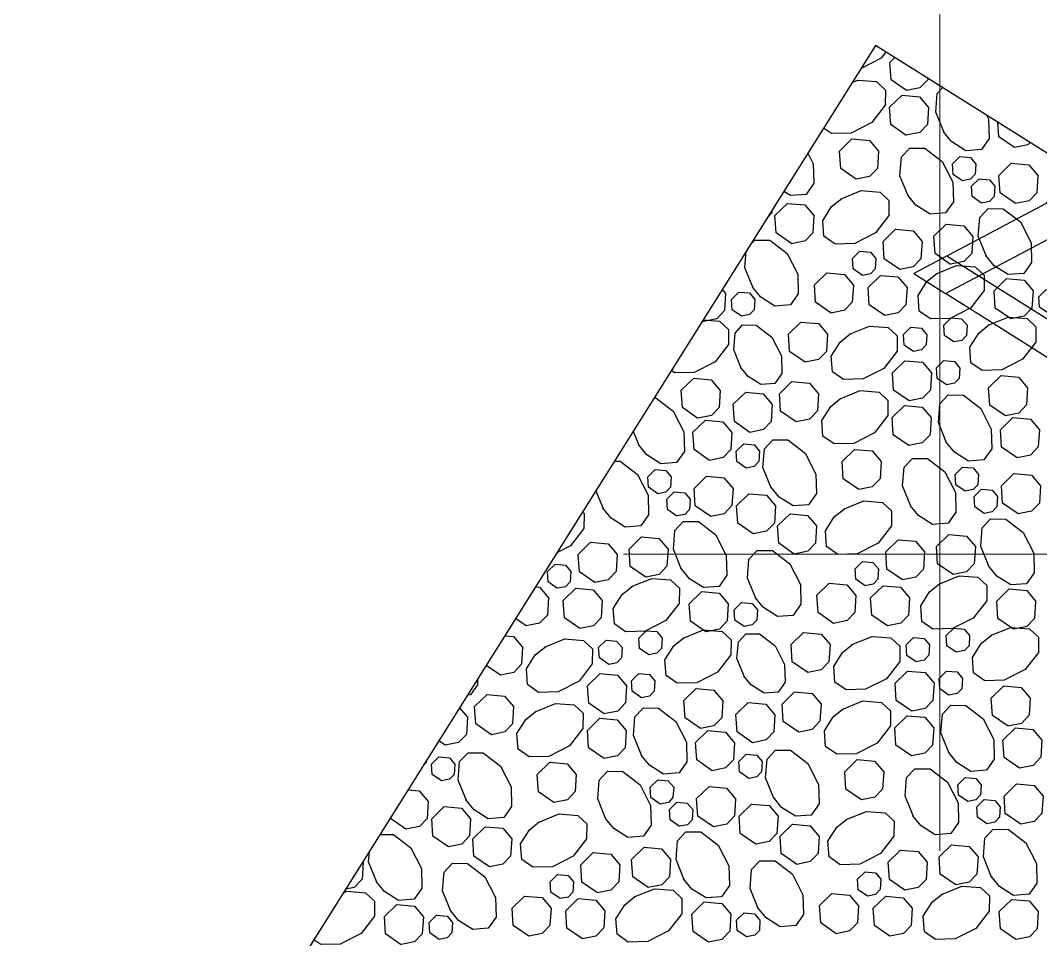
# Model space of a CAD drawing. Header units: inches. Extents: x 3312 to 5850, y 7905 to 11961.
# Drawn here: x 5199 to 5215.56, y 10052.93 to 10067.86 of the extents above; entities that cross this region are included whole.
import ezdxf

# ---------------------------------------------------------------- set-up
doc = ezdxf.new("R2010")
doc.units = ezdxf.units.IN
doc.header["$LTSCALE"] = 80
doc.header["$MEASUREMENT"] = 0
doc.linetypes.add('HIDDEN', pattern=[0.375, 0.25, -0.125])
for name, color, linetype in [('grid', 254, 'HIDDEN'), ('STORM', 250, 'Continuous'), ('STORM INLET', 250, 'Continuous')]:
    doc.layers.add(name, color=color, linetype=linetype)

msp = doc.modelspace()

# ---------------------------------------------------------------- linework, layer by layer
at = {"layer": 'grid', "color": 252, "linetype": 'HIDDEN', "lineweight": 0}
for p, q in [((5214.039, 8224.369), (5213.807, 11894.203)), ((3378.789, 10059.185), (5783.295, 10059.185))]:
    msp.add_line(p, q, dxfattribs=at)
at = {"layer": 'STORM', "color": 1, "flags": 128}
msp.add_lwpolyline([(5201.713, 10049.664), (5210.606, 10044.081), (5221.771, 10061.867), (5212.878, 10067.45)], close=True, dxfattribs=at)
for points in [[(5213.048, 10067.343), (5212.973, 10067.245), (5212.645, 10067.077)], [(5213.384, 10066.716), (5213.132, 10066.89), (5213.113, 10067.172), (5213.195, 10067.251)], [(5212.5, 10066.847), (5212.592, 10066.884), (5212.895, 10066.861), (5213.04, 10066.725), (5213.038, 10066.479), (5212.821, 10066.197), (5212.484, 10066.025), (5212.166, 10066.017), (5212.036, 10066.108)], [(5213.729, 10066.915), (5213.728, 10066.892), (5213.602, 10066.76), (5213.384, 10066.716)], [(5213.379, 10065.989), (5213.127, 10066.164), (5213.109, 10066.445), (5213.31, 10066.643), (5213.595, 10066.617), (5213.741, 10066.444), (5213.723, 10066.166), (5213.597, 10066.034), (5213.38, 10065.99)], [(5213.992, 10066.035), (5213.858, 10066.363), (5213.882, 10066.667), (5213.972, 10066.764)], [(5214.688, 10066.313), (5214.717, 10066.257), (5214.725, 10065.938), (5214.599, 10065.758), (5214.346, 10065.739), (5214.118, 10065.882), (5213.983, 10066.048)], [(5215.136, 10065.792), (5214.884, 10065.966), (5214.868, 10066.2)], [(5212.567, 10065.276), (5212.315, 10065.451), (5212.296, 10065.732), (5212.498, 10065.93), (5212.782, 10065.904), (5212.929, 10065.731), (5212.911, 10065.453), (5212.785, 10065.321), (5212.567, 10065.277)], [(5215.389, 10065.873), (5215.354, 10065.836), (5215.136, 10065.792)], [(5211.781, 10065.702), (5211.87, 10065.529), (5211.878, 10065.21), (5211.752, 10065.03), (5211.499, 10065.011), (5211.39, 10065.079)], [(5213.411, 10065.006), (5213.277, 10065.334), (5213.301, 10065.638), (5213.437, 10065.783), (5213.683, 10065.781), (5213.964, 10065.564), (5214.136, 10065.228), (5214.145, 10064.909), (5214.018, 10064.729), (5213.765, 10064.71), (5213.537, 10064.853), (5213.402, 10065.019)], [(5214.293, 10065.25), (5214.142, 10065.355), (5214.131, 10065.524), (5214.251, 10065.643), (5214.422, 10065.627), (5214.51, 10065.523), (5214.5, 10065.356), (5214.424, 10065.277), (5214.293, 10065.25)], [(5215.154, 10064.881), (5214.902, 10065.056), (5214.883, 10065.338), (5215.085, 10065.535), (5215.37, 10065.509), (5215.516, 10065.337), (5215.498, 10065.058), (5215.372, 10064.926), (5215.154, 10064.882)], [(5214.603, 10064.889), (5214.451, 10064.994), (5214.44, 10065.162), (5214.561, 10065.281), (5214.731, 10065.265), (5214.819, 10065.162), (5214.809, 10064.995), (5214.733, 10064.916), (5214.602, 10064.889)], [(5212.32, 10064.957), (5212.649, 10065.091), (5212.953, 10065.067), (5213.098, 10064.931), (5213.095, 10064.686), (5212.879, 10064.404), (5212.542, 10064.232), (5212.224, 10064.224), (5212.043, 10064.35), (5212.024, 10064.603), (5212.168, 10064.832), (5212.333, 10064.966)], [(5211.519, 10064.23), (5211.267, 10064.404), (5211.248, 10064.686), (5211.45, 10064.884), (5211.734, 10064.858), (5211.88, 10064.685), (5211.863, 10064.406), (5211.737, 10064.274), (5211.519, 10064.23)], [(5211.198, 10064.773), (5211.196, 10064.733), (5211.129, 10064.662)], [(5214.681, 10064.023), (5214.548, 10064.352), (5214.571, 10064.655), (5214.707, 10064.8), (5214.953, 10064.798), (5215.235, 10064.582), (5215.407, 10064.245), (5215.415, 10063.926), (5215.289, 10063.746), (5215.035, 10063.727), (5214.807, 10063.87), (5214.673, 10064.036)], [(5214.099, 10063.894), (5213.846, 10064.069), (5213.828, 10064.351), (5214.029, 10064.548), (5214.314, 10064.522), (5214.46, 10064.349), (5214.442, 10064.071), (5214.316, 10063.939), (5214.099, 10063.895)], [(5213.273, 10063.809), (5213.021, 10063.983), (5213.002, 10064.265), (5213.204, 10064.463), (5213.489, 10064.437), (5213.635, 10064.264), (5213.617, 10063.986), (5213.491, 10063.854), (5213.273, 10063.809)], [(5210.844, 10064.209), (5210.919, 10064.289), (5211.165, 10064.286), (5211.447, 10064.07), (5211.618, 10063.734), (5211.626, 10063.415), (5211.5, 10063.234), (5211.247, 10063.215), (5211.019, 10063.359), (5210.885, 10063.524)], [(5210.893, 10063.511), (5210.759, 10063.84), (5210.78, 10064.107)], [(5212.667, 10063.714), (5212.516, 10063.819), (5212.505, 10063.988), (5212.626, 10064.106), (5212.797, 10064.091), (5212.885, 10063.987), (5212.874, 10063.82), (5212.798, 10063.741), (5212.667, 10063.714)], [(5213.867, 10063.742), (5214.196, 10063.876), (5214.5, 10063.852), (5214.645, 10063.717), (5214.643, 10063.471), (5214.426, 10063.189), (5214.09, 10063.017), (5213.771, 10063.009), (5213.591, 10063.135), (5213.572, 10063.389), (5213.715, 10063.617), (5213.881, 10063.751)], [(5212.158, 10063.104), (5211.906, 10063.278), (5211.887, 10063.56), (5212.089, 10063.757), (5212.374, 10063.731), (5212.52, 10063.558), (5212.502, 10063.28), (5212.376, 10063.148), (5212.159, 10063.104)], [(5213.03, 10063.062), (5212.778, 10063.236), (5212.759, 10063.517), (5212.961, 10063.715), (5213.245, 10063.689), (5213.392, 10063.516), (5213.374, 10063.238), (5213.248, 10063.106), (5213.03, 10063.062)], [(5215.077, 10063.008), (5214.824, 10063.183), (5214.806, 10063.464), (5215.007, 10063.662), (5215.292, 10063.636), (5215.438, 10063.463), (5215.42, 10063.185), (5215.295, 10063.053), (5215.076, 10063.009)], [(5210.391, 10063.488), (5210.447, 10063.421), (5210.429, 10063.143), (5210.303, 10063.011), (5210.086, 10062.967)], [(5210.704, 10063.052), (5210.552, 10063.157), (5210.541, 10063.326), (5210.662, 10063.444), (5210.833, 10063.429), (5210.92, 10063.325), (5210.91, 10063.158), (5210.834, 10063.079), (5210.704, 10063.052)], [(5215.695, 10063.094), (5215.543, 10063.199), (5215.532, 10063.368), (5215.653, 10063.486), (5215.824, 10063.471), (5215.912, 10063.367), (5215.901, 10063.199), (5215.825, 10063.121), (5215.695, 10063.094)], [(5214.15, 10062.634), (5213.998, 10062.738), (5213.987, 10062.907), (5214.108, 10063.026), (5214.278, 10063.01), (5214.366, 10062.907), (5214.356, 10062.74), (5214.28, 10062.66), (5214.149, 10062.634)], [(5214.707, 10062.905), (5215.036, 10063.039), (5215.34, 10063.015), (5215.485, 10062.879), (5215.483, 10062.633), (5215.266, 10062.352), (5214.93, 10062.18), (5214.611, 10062.172), (5214.43, 10062.297), (5214.411, 10062.551), (5214.555, 10062.779), (5214.72, 10062.914)], [(5210.081, 10062.994), (5210.349, 10062.973), (5210.494, 10062.838), (5210.491, 10062.592), (5210.275, 10062.31), (5209.938, 10062.138), (5209.62, 10062.13), (5209.563, 10062.169)], [(5210.086, 10062.967), (5210.071, 10062.977)], [(5210.698, 10062.21), (5210.578, 10062.506), (5210.599, 10062.779), (5210.721, 10062.91), (5210.942, 10062.908), (5211.196, 10062.713), (5211.351, 10062.41), (5211.358, 10062.123), (5211.245, 10061.961), (5211.016, 10061.944), (5210.811, 10062.073), (5210.69, 10062.222)], [(5211.738, 10062.303), (5211.486, 10062.478), (5211.467, 10062.76), (5211.668, 10062.957), (5211.953, 10062.931), (5212.1, 10062.758), (5212.082, 10062.48), (5211.956, 10062.348), (5211.738, 10062.304)], [(5212.456, 10062.758), (5212.785, 10062.892), (5213.088, 10062.868), (5213.234, 10062.733), (5213.231, 10062.486), (5213.015, 10062.205), (5212.678, 10062.033), (5212.359, 10062.025), (5212.179, 10062.151), (5212.16, 10062.405), (5212.304, 10062.633), (5212.469, 10062.767)], [(5213.497, 10062.479), (5213.346, 10062.584), (5213.335, 10062.753), (5213.456, 10062.872), (5213.626, 10062.856), (5213.714, 10062.752), (5213.703, 10062.585), (5213.628, 10062.506), (5213.497, 10062.48)], [(5213.426, 10061.676), (5213.174, 10061.85), (5213.155, 10062.132), (5213.357, 10062.329), (5213.642, 10062.303), (5213.788, 10062.13), (5213.77, 10061.852), (5213.644, 10061.72), (5213.426, 10061.676)], [(5214.032, 10061.938), (5213.88, 10062.042), (5213.869, 10062.211), (5213.99, 10062.33), (5214.161, 10062.314), (5214.248, 10062.21), (5214.237, 10062.043), (5214.162, 10061.964), (5214.032, 10061.938)], [(5209.997, 10061.393), (5209.745, 10061.568), (5209.726, 10061.85), (5209.928, 10062.047), (5210.213, 10062.021), (5210.359, 10061.848), (5210.341, 10061.57), (5210.215, 10061.438), (5209.997, 10061.394)], [(5214.988, 10061.435), (5214.736, 10061.609), (5214.717, 10061.891), (5214.919, 10062.089), (5215.204, 10062.063), (5215.35, 10061.89), (5215.332, 10061.611), (5215.206, 10061.479), (5214.989, 10061.435)], [(5211.592, 10061.338), (5211.34, 10061.512), (5211.321, 10061.794), (5211.523, 10061.991), (5211.808, 10061.965), (5211.954, 10061.792), (5211.936, 10061.514), (5211.81, 10061.382), (5211.592, 10061.338)], [(5212.304, 10061.711), (5212.633, 10061.844), (5212.937, 10061.821), (5213.082, 10061.685), (5213.08, 10061.439), (5212.863, 10061.157), (5212.526, 10060.986), (5212.208, 10060.977), (5212.027, 10061.103), (5212.009, 10061.357), (5212.152, 10061.585), (5212.318, 10061.719)], [(5209.287, 10061.729), (5209.315, 10061.728), (5209.596, 10061.512), (5209.768, 10061.175), (5209.777, 10060.857), (5209.65, 10060.676), (5209.397, 10060.657), (5209.168, 10060.801), (5209.034, 10060.966)], [(5210.842, 10061.165), (5210.59, 10061.34), (5210.571, 10061.621), (5210.773, 10061.819), (5211.057, 10061.793), (5211.204, 10061.62), (5211.186, 10061.341), (5211.06, 10061.21), (5210.842, 10061.165)], [(5214.034, 10060.995), (5213.9, 10061.324), (5213.924, 10061.627), (5214.06, 10061.773), (5214.306, 10061.77), (5214.588, 10061.554), (5214.759, 10061.217), (5214.767, 10060.898), (5214.641, 10060.718), (5214.388, 10060.699), (5214.16, 10060.842), (5214.026, 10061.008)], [(5213.421, 10060.95), (5213.169, 10061.124), (5213.151, 10061.406), (5213.352, 10061.603), (5213.637, 10061.577), (5213.783, 10061.405), (5213.765, 10061.126), (5213.639, 10060.994), (5213.422, 10060.95)], [(5210.187, 10060.71), (5209.935, 10060.885), (5209.916, 10061.167), (5210.118, 10061.364), (5210.402, 10061.338), (5210.549, 10061.165), (5210.531, 10060.887), (5210.405, 10060.755), (5210.187, 10060.711)], [(5215.178, 10060.752), (5214.926, 10060.927), (5214.907, 10061.208), (5215.109, 10061.406), (5215.394, 10061.38), (5215.54, 10061.207), (5215.522, 10060.929), (5215.396, 10060.797), (5215.179, 10060.752)], [(5209.043, 10060.953), (5208.947, 10061.188)], [(5211.187, 10060.267), (5211.053, 10060.596), (5211.077, 10060.9), (5211.213, 10061.045), (5211.459, 10061.042), (5211.74, 10060.826), (5211.912, 10060.489), (5211.921, 10060.171), (5211.794, 10059.99), (5211.541, 10059.971), (5211.313, 10060.115), (5211.178, 10060.28)], [(5210.782, 10060.586), (5210.63, 10060.691), (5210.62, 10060.86), (5210.74, 10060.978), (5210.911, 10060.963), (5210.999, 10060.859), (5210.988, 10060.692), (5210.912, 10060.613), (5210.782, 10060.586)], [(5212.609, 10060.237), (5212.357, 10060.411), (5212.338, 10060.693), (5212.539, 10060.89), (5212.824, 10060.864), (5212.971, 10060.691), (5212.953, 10060.413), (5212.827, 10060.281), (5212.609, 10060.237)], [(5208.641, 10060.7), (5208.734, 10060.699), (5209.015, 10060.483), (5209.187, 10060.146), (5209.195, 10059.828), (5209.069, 10059.647), (5208.816, 10059.628), (5208.587, 10059.772), (5208.453, 10059.937)], [(5213.453, 10059.966), (5213.319, 10060.295), (5213.343, 10060.598), (5213.479, 10060.743), (5213.725, 10060.741), (5214.006, 10060.524), (5214.178, 10060.188), (5214.186, 10059.869), (5214.06, 10059.689), (5213.807, 10059.67), (5213.579, 10059.813), (5213.444, 10059.979)], [(5209.344, 10060.169), (5209.193, 10060.274), (5209.182, 10060.442), (5209.302, 10060.561), (5209.473, 10060.546), (5209.561, 10060.442), (5209.55, 10060.275), (5209.475, 10060.196), (5209.344, 10060.169)], [(5214.335, 10060.211), (5214.184, 10060.315), (5214.173, 10060.484), (5214.293, 10060.603), (5214.464, 10060.587), (5214.552, 10060.483), (5214.542, 10060.316), (5214.466, 10060.237), (5214.335, 10060.211)], [(5210.205, 10059.8), (5209.952, 10059.975), (5209.934, 10060.256), (5210.135, 10060.454), (5210.42, 10060.428), (5210.567, 10060.255), (5210.549, 10059.977), (5210.423, 10059.845), (5210.205, 10059.801)], [(5215.196, 10059.842), (5214.944, 10060.016), (5214.925, 10060.298), (5215.127, 10060.495), (5215.412, 10060.469), (5215.558, 10060.297), (5215.54, 10060.018), (5215.414, 10059.886), (5215.196, 10059.842)], [(5208.461, 10059.924), (5208.341, 10060.221)], [(5209.653, 10059.807), (5209.502, 10059.912), (5209.491, 10060.081), (5209.611, 10060.2), (5209.782, 10060.184), (5209.87, 10060.08), (5209.859, 10059.913), (5209.784, 10059.834), (5209.653, 10059.808)], [(5214.644, 10059.849), (5214.493, 10059.954), (5214.482, 10060.123), (5214.603, 10060.241), (5214.774, 10060.226), (5214.861, 10060.122), (5214.851, 10059.955), (5214.775, 10059.876), (5214.645, 10059.849)], [(5210.894, 10059.517), (5210.642, 10059.691), (5210.623, 10059.973), (5210.825, 10060.17), (5211.109, 10060.144), (5211.256, 10059.971), (5211.238, 10059.693), (5211.112, 10059.561), (5210.894, 10059.517)], [(5212.362, 10059.918), (5212.691, 10060.051), (5212.995, 10060.027), (5213.14, 10059.892), (5213.137, 10059.646), (5212.921, 10059.364), (5212.584, 10059.192), (5212.266, 10059.184), (5212.085, 10059.31), (5212.066, 10059.564), (5212.21, 10059.792), (5212.376, 10059.926)], [(5208.123, 10059.875), (5208.149, 10059.85), (5208.146, 10059.604), (5207.93, 10059.323), (5207.704, 10059.208)], [(5209.732, 10058.941), (5209.599, 10059.27), (5209.622, 10059.574), (5209.758, 10059.719), (5210.004, 10059.716), (5210.285, 10059.5), (5210.457, 10059.163), (5210.466, 10058.845), (5210.34, 10058.665), (5210.086, 10058.645), (5209.858, 10058.789), (5209.723, 10058.955)], [(5211.561, 10059.19), (5211.308, 10059.364), (5211.29, 10059.646), (5211.492, 10059.844), (5211.776, 10059.818), (5211.923, 10059.645), (5211.905, 10059.367), (5211.779, 10059.235), (5211.561, 10059.19)], [(5214.723, 10058.983), (5214.589, 10059.312), (5214.613, 10059.615), (5214.749, 10059.76), (5214.995, 10059.758), (5215.277, 10059.542), (5215.449, 10059.205), (5215.457, 10058.886), (5215.331, 10058.706), (5215.077, 10058.687), (5214.849, 10058.831), (5214.715, 10058.996)], [(5208.324, 10058.728), (5208.072, 10058.902), (5208.053, 10059.183), (5208.255, 10059.381), (5208.539, 10059.355), (5208.686, 10059.183), (5208.668, 10058.904), (5208.542, 10058.772), (5208.324, 10058.728)], [(5209.149, 10058.813), (5208.897, 10058.987), (5208.879, 10059.269), (5209.08, 10059.467), (5209.364, 10059.441), (5209.511, 10059.268), (5209.493, 10058.99), (5209.367, 10058.857), (5209.149, 10058.813)], [(5213.316, 10058.769), (5213.063, 10058.944), (5213.045, 10059.225), (5213.246, 10059.423), (5213.531, 10059.397), (5213.677, 10059.224), (5213.659, 10058.946), (5213.533, 10058.814), (5213.316, 10058.769)], [(5214.141, 10058.855), (5213.888, 10059.029), (5213.87, 10059.311), (5214.071, 10059.508), (5214.356, 10059.482), (5214.502, 10059.31), (5214.484, 10059.031), (5214.359, 10058.899), (5214.141, 10058.855)], [(5210.935, 10058.471), (5210.801, 10058.8), (5210.825, 10059.104), (5210.961, 10059.249), (5211.207, 10059.247), (5211.489, 10059.03), (5211.66, 10058.694), (5211.668, 10058.375), (5211.542, 10058.194), (5211.289, 10058.175), (5211.061, 10058.319), (5210.926, 10058.485)], [(5207.718, 10058.632), (5207.567, 10058.737), (5207.556, 10058.906), (5207.677, 10059.025), (5207.848, 10059.009), (5207.935, 10058.906), (5207.925, 10058.738), (5207.849, 10058.659), (5207.718, 10058.633)], [(5212.71, 10058.674), (5212.558, 10058.779), (5212.547, 10058.948), (5212.668, 10059.066), (5212.839, 10059.051), (5212.927, 10058.947), (5212.916, 10058.78), (5212.84, 10058.701), (5212.709, 10058.674)], [(5208.919, 10058.661), (5209.247, 10058.795), (5209.551, 10058.771), (5209.696, 10058.635), (5209.694, 10058.389), (5209.477, 10058.108), (5209.14, 10057.936), (5208.822, 10057.928), (5208.642, 10058.054), (5208.623, 10058.307), (5208.766, 10058.535), (5208.932, 10058.67)], [(5212.2, 10058.064), (5211.948, 10058.238), (5211.929, 10058.52), (5212.13, 10058.717), (5212.416, 10058.691), (5212.562, 10058.518), (5212.544, 10058.24), (5212.418, 10058.108), (5212.2, 10058.064)], [(5213.909, 10058.703), (5214.239, 10058.836), (5214.542, 10058.813), (5214.688, 10058.677), (5214.685, 10058.431), (5214.468, 10058.149), (5214.132, 10057.978), (5213.813, 10057.969), (5213.633, 10058.095), (5213.614, 10058.349), (5213.757, 10058.577), (5213.923, 10058.712)], [(5207.358, 10058.656), (5207.425, 10058.65), (5207.571, 10058.477), (5207.552, 10058.199), (5207.427, 10058.067), (5207.209, 10058.022)], [(5208.081, 10057.98), (5207.829, 10058.154), (5207.81, 10058.436), (5208.012, 10058.633), (5208.297, 10058.607), (5208.443, 10058.435), (5208.425, 10058.156), (5208.299, 10058.024), (5208.081, 10057.98)], [(5210.127, 10057.927), (5209.875, 10058.101), (5209.857, 10058.383), (5210.058, 10058.58), (5210.343, 10058.554), (5210.489, 10058.382), (5210.471, 10058.103), (5210.346, 10057.971), (5210.128, 10057.927)], [(5213.072, 10058.022), (5212.82, 10058.196), (5212.801, 10058.478), (5213.003, 10058.675), (5213.288, 10058.649), (5213.434, 10058.476), (5213.416, 10058.198), (5213.29, 10058.066), (5213.072, 10058.022)], [(5215.119, 10057.968), (5214.866, 10058.143), (5214.848, 10058.425), (5215.049, 10058.622), (5215.334, 10058.596), (5215.48, 10058.423), (5215.462, 10058.145), (5215.337, 10058.013), (5215.119, 10057.969)], [(5210.746, 10058.012), (5210.594, 10058.117), (5210.583, 10058.286), (5210.704, 10058.404), (5210.875, 10058.389), (5210.962, 10058.285), (5210.952, 10058.118), (5210.876, 10058.039), (5210.746, 10058.012)], [(5207.209, 10058.022), (5207.035, 10058.142)], [(5206.86, 10057.863), (5207.004, 10057.85), (5207.151, 10057.677), (5207.132, 10057.399), (5207.007, 10057.267), (5206.789, 10057.222)], [(5209.2, 10057.552), (5209.049, 10057.657), (5209.038, 10057.826), (5209.159, 10057.944), (5209.33, 10057.929), (5209.418, 10057.825), (5209.407, 10057.658), (5209.331, 10057.579), (5209.2, 10057.552)], [(5209.758, 10057.824), (5210.087, 10057.957), (5210.391, 10057.933), (5210.536, 10057.798), (5210.533, 10057.552), (5210.317, 10057.27), (5209.98, 10057.098), (5209.662, 10057.09), (5209.481, 10057.216), (5209.462, 10057.47), (5209.606, 10057.698), (5209.771, 10057.832)], [(5210.752, 10057.195), (5210.631, 10057.491), (5210.653, 10057.764), (5210.775, 10057.895), (5210.996, 10057.893), (5211.25, 10057.698), (5211.404, 10057.395), (5211.412, 10057.108), (5211.298, 10056.946), (5211.07, 10056.928), (5210.865, 10057.058), (5210.744, 10057.207)], [(5211.78, 10057.264), (5211.527, 10057.438), (5211.509, 10057.72), (5211.711, 10057.917), (5211.995, 10057.891), (5212.142, 10057.719), (5212.124, 10057.44), (5211.998, 10057.308), (5211.78, 10057.264)], [(5214.191, 10057.594), (5214.04, 10057.699), (5214.029, 10057.867), (5214.15, 10057.986), (5214.321, 10057.97), (5214.408, 10057.867), (5214.398, 10057.7), (5214.322, 10057.621), (5214.192, 10057.594)], [(5214.749, 10057.865), (5215.078, 10057.999), (5215.382, 10057.975), (5215.527, 10057.839), (5215.525, 10057.593), (5215.308, 10057.312), (5214.971, 10057.14), (5214.653, 10057.132), (5214.473, 10057.258), (5214.454, 10057.511), (5214.597, 10057.739), (5214.763, 10057.874)], [(5207.507, 10057.677), (5207.836, 10057.81), (5208.139, 10057.787), (5208.284, 10057.651), (5208.282, 10057.405), (5208.066, 10057.123), (5207.729, 10056.952), (5207.411, 10056.943), (5207.23, 10057.069), (5207.211, 10057.323), (5207.354, 10057.551), (5207.52, 10057.685)], [(5208.548, 10057.398), (5208.397, 10057.503), (5208.385, 10057.671), (5208.506, 10057.79), (5208.677, 10057.774), (5208.765, 10057.671), (5208.754, 10057.504), (5208.679, 10057.425), (5208.548, 10057.398)], [(5212.498, 10057.718), (5212.827, 10057.852), (5213.13, 10057.828), (5213.276, 10057.693), (5213.273, 10057.447), (5213.057, 10057.165), (5212.72, 10056.993), (5212.401, 10056.985), (5212.221, 10057.111), (5212.202, 10057.365), (5212.346, 10057.593), (5212.511, 10057.727)], [(5213.539, 10057.439), (5213.388, 10057.544), (5213.377, 10057.713), (5213.497, 10057.832), (5213.668, 10057.816), (5213.756, 10057.713), (5213.745, 10057.545), (5213.67, 10057.466), (5213.539, 10057.44)], [(5206.789, 10057.222), (5206.558, 10057.382)], [(5208.477, 10056.594), (5208.225, 10056.769), (5208.206, 10057.05), (5208.408, 10057.248), (5208.692, 10057.222), (5208.839, 10057.049), (5208.821, 10056.771), (5208.695, 10056.639), (5208.477, 10056.594)], [(5209.082, 10056.856), (5208.931, 10056.961), (5208.919, 10057.13), (5209.04, 10057.248), (5209.211, 10057.233), (5209.299, 10057.129), (5209.288, 10056.962), (5209.213, 10056.883), (5209.082, 10056.856)], [(5213.469, 10056.636), (5213.216, 10056.81), (5213.197, 10057.092), (5213.399, 10057.289), (5213.684, 10057.264), (5213.83, 10057.091), (5213.812, 10056.812), (5213.686, 10056.68), (5213.468, 10056.636)], [(5214.073, 10056.898), (5213.922, 10057.002), (5213.911, 10057.171), (5214.032, 10057.29), (5214.203, 10057.274), (5214.29, 10057.171), (5214.28, 10057.003), (5214.204, 10056.924), (5214.073, 10056.898)], [(5206.418, 10057.159), (5206.42, 10057.066), (5206.307, 10056.904), (5206.256, 10056.9)], [(5215.031, 10056.395), (5214.778, 10056.57), (5214.759, 10056.851), (5214.961, 10057.049), (5215.246, 10057.023), (5215.392, 10056.85), (5215.374, 10056.572), (5215.248, 10056.44), (5215.03, 10056.395)], [(5206.643, 10056.256), (5206.391, 10056.43), (5206.372, 10056.712), (5206.574, 10056.909), (5206.858, 10056.884), (5207.005, 10056.711), (5206.987, 10056.433), (5206.861, 10056.301), (5206.643, 10056.256)], [(5210.039, 10056.354), (5209.787, 10056.528), (5209.768, 10056.81), (5209.97, 10057.007), (5210.254, 10056.981), (5210.401, 10056.808), (5210.383, 10056.53), (5210.257, 10056.398), (5210.039, 10056.354)], [(5211.634, 10056.298), (5211.382, 10056.472), (5211.363, 10056.754), (5211.565, 10056.951), (5211.85, 10056.925), (5211.996, 10056.752), (5211.978, 10056.474), (5211.852, 10056.342), (5211.634, 10056.298)], [(5207.356, 10056.629), (5207.684, 10056.763), (5207.988, 10056.739), (5208.133, 10056.603), (5208.13, 10056.357), (5207.914, 10056.076), (5207.577, 10055.904), (5207.259, 10055.896), (5207.079, 10056.022), (5207.059, 10056.275), (5207.203, 10056.503), (5207.368, 10056.638)], [(5210.884, 10056.125), (5210.632, 10056.3), (5210.613, 10056.582), (5210.815, 10056.779), (5211.1, 10056.753), (5211.246, 10056.58), (5211.228, 10056.302), (5211.102, 10056.17), (5210.884, 10056.126)], [(5212.347, 10056.671), (5212.675, 10056.805), (5212.979, 10056.781), (5213.124, 10056.645), (5213.122, 10056.399), (5212.905, 10056.118), (5212.568, 10055.946), (5212.25, 10055.937), (5212.069, 10056.063), (5212.051, 10056.317), (5212.194, 10056.545), (5212.36, 10056.679)], [(5214.076, 10055.955), (5213.942, 10056.284), (5213.966, 10056.587), (5214.102, 10056.733), (5214.348, 10056.73), (5214.629, 10056.514), (5214.801, 10056.177), (5214.809, 10055.859), (5214.684, 10055.678), (5214.43, 10055.659), (5214.202, 10055.802), (5214.068, 10055.968)], [(5206.125, 10056.692), (5206.254, 10056.539), (5206.237, 10056.26), (5206.111, 10056.128), (5205.893, 10056.084)], [(5209.085, 10055.913), (5208.951, 10056.242), (5208.975, 10056.546), (5209.111, 10056.691), (5209.357, 10056.689), (5209.638, 10056.472), (5209.81, 10056.135), (5209.819, 10055.817), (5209.692, 10055.637), (5209.439, 10055.617), (5209.21, 10055.761), (5209.076, 10055.926)], [(5213.464, 10055.91), (5213.211, 10056.084), (5213.193, 10056.366), (5213.394, 10056.563), (5213.679, 10056.538), (5213.825, 10056.365), (5213.807, 10056.086), (5213.681, 10055.954), (5213.464, 10055.91)], [(5208.472, 10055.868), (5208.22, 10056.043), (5208.202, 10056.324), (5208.403, 10056.522), (5208.688, 10056.496), (5208.834, 10056.323), (5208.816, 10056.045), (5208.69, 10055.913), (5208.472, 10055.869)], [(5210.229, 10055.671), (5209.977, 10055.845), (5209.958, 10056.127), (5210.16, 10056.324), (5210.445, 10056.298), (5210.591, 10056.126), (5210.573, 10055.847), (5210.447, 10055.715), (5210.229, 10055.671)], [(5215.22, 10055.712), (5214.968, 10055.887), (5214.949, 10056.168), (5215.151, 10056.366), (5215.436, 10056.34), (5215.582, 10056.167), (5215.564, 10055.889), (5215.438, 10055.757), (5215.22, 10055.713)], [(5205.893, 10056.084), (5205.789, 10056.156)], [(5205.833, 10055.505), (5205.682, 10055.609), (5205.67, 10055.778), (5205.791, 10055.897), (5205.962, 10055.882), (5206.05, 10055.778), (5206.039, 10055.611), (5205.964, 10055.532), (5205.833, 10055.505)], [(5206.238, 10055.185), (5206.104, 10055.515), (5206.128, 10055.818), (5206.264, 10055.963), (5206.51, 10055.961), (5206.791, 10055.744), (5206.963, 10055.408), (5206.971, 10055.089), (5206.846, 10054.909), (5206.592, 10054.89), (5206.363, 10055.033), (5206.229, 10055.199)], [(5210.824, 10055.547), (5210.672, 10055.651), (5210.661, 10055.82), (5210.782, 10055.939), (5210.953, 10055.923), (5211.041, 10055.82), (5211.03, 10055.652), (5210.955, 10055.573), (5210.824, 10055.546)], [(5211.229, 10055.227), (5211.095, 10055.556), (5211.119, 10055.86), (5211.255, 10056.005), (5211.501, 10056.002), (5211.782, 10055.786), (5211.954, 10055.449), (5211.963, 10055.131), (5211.836, 10054.95), (5211.583, 10054.931), (5211.355, 10055.075), (5211.221, 10055.241)], [(5205.583, 10055.828), (5205.582, 10055.805), (5205.544, 10055.766)], [(5207.66, 10055.155), (5207.407, 10055.33), (5207.389, 10055.611), (5207.591, 10055.809), (5207.875, 10055.783), (5208.021, 10055.61), (5208.004, 10055.332), (5207.878, 10055.2), (5207.66, 10055.156)], [(5212.651, 10055.197), (5212.399, 10055.371), (5212.38, 10055.653), (5212.582, 10055.851), (5212.866, 10055.824), (5213.013, 10055.651), (5212.995, 10055.373), (5212.869, 10055.241), (5212.651, 10055.197)], [(5208.504, 10054.884), (5208.37, 10055.213), (5208.394, 10055.517), (5208.529, 10055.662), (5208.776, 10055.659), (5209.057, 10055.443), (5209.229, 10055.106), (5209.237, 10054.788), (5209.111, 10054.607), (5208.857, 10054.588), (5208.629, 10054.732), (5208.495, 10054.897)], [(5213.495, 10054.926), (5213.361, 10055.255), (5213.385, 10055.558), (5213.521, 10055.703), (5213.767, 10055.701), (5214.048, 10055.485), (5214.22, 10055.148), (5214.228, 10054.83), (5214.102, 10054.649), (5213.849, 10054.63), (5213.621, 10054.774), (5213.486, 10054.939)], [(5214.377, 10055.171), (5214.226, 10055.275), (5214.215, 10055.444), (5214.335, 10055.563), (5214.506, 10055.547), (5214.594, 10055.444), (5214.584, 10055.277), (5214.508, 10055.197), (5214.377, 10055.171)], [(5209.386, 10055.129), (5209.234, 10055.234), (5209.223, 10055.403), (5209.344, 10055.521), (5209.515, 10055.506), (5209.603, 10055.402), (5209.592, 10055.235), (5209.517, 10055.156), (5209.386, 10055.129)], [(5210.247, 10054.76), (5209.995, 10054.935), (5209.976, 10055.217), (5210.178, 10055.414), (5210.463, 10055.388), (5210.609, 10055.215), (5210.591, 10054.937), (5210.465, 10054.805), (5210.247, 10054.761)], [(5215.238, 10054.802), (5214.986, 10054.977), (5214.967, 10055.258), (5215.169, 10055.456), (5215.454, 10055.429), (5215.6, 10055.257), (5215.582, 10054.978), (5215.456, 10054.846), (5215.238, 10054.802)], [(5205.291, 10055.363), (5205.471, 10055.346), (5205.617, 10055.173), (5205.6, 10054.895), (5205.474, 10054.763), (5205.256, 10054.719)], [(5205.945, 10054.435), (5205.692, 10054.609), (5205.674, 10054.891), (5205.876, 10055.089), (5206.16, 10055.063), (5206.307, 10054.89), (5206.289, 10054.612), (5206.163, 10054.479), (5205.945, 10054.435)], [(5209.695, 10054.767), (5209.544, 10054.872), (5209.533, 10055.041), (5209.654, 10055.16), (5209.824, 10055.144), (5209.912, 10055.041), (5209.901, 10054.873), (5209.826, 10054.794), (5209.695, 10054.768)], [(5210.936, 10054.477), (5210.684, 10054.651), (5210.665, 10054.933), (5210.866, 10055.13), (5211.151, 10055.105), (5211.298, 10054.932), (5211.28, 10054.653), (5211.154, 10054.521), (5210.936, 10054.477)], [(5214.687, 10054.809), (5214.535, 10054.914), (5214.524, 10055.083), (5214.645, 10055.201), (5214.816, 10055.186), (5214.903, 10055.082), (5214.893, 10054.915), (5214.817, 10054.836), (5214.686, 10054.809)], [(5205.256, 10054.719), (5205.003, 10054.893), (5205.002, 10054.904)], [(5207.413, 10054.836), (5207.742, 10054.97), (5208.045, 10054.946), (5208.191, 10054.81), (5208.188, 10054.564), (5207.972, 10054.283), (5207.635, 10054.111), (5207.316, 10054.103), (5207.136, 10054.228), (5207.117, 10054.482), (5207.261, 10054.71), (5207.426, 10054.845)], [(5212.404, 10054.878), (5212.733, 10055.011), (5213.037, 10054.988), (5213.182, 10054.852), (5213.179, 10054.606), (5212.963, 10054.324), (5212.626, 10054.152), (5212.308, 10054.144), (5212.127, 10054.27), (5212.108, 10054.524), (5212.252, 10054.752), (5212.417, 10054.886)], [(5206.612, 10054.108), (5206.359, 10054.283), (5206.341, 10054.565), (5206.542, 10054.762), (5206.827, 10054.736), (5206.974, 10054.563), (5206.955, 10054.285), (5206.83, 10054.153), (5206.612, 10054.108)], [(5211.603, 10054.15), (5211.35, 10054.325), (5211.332, 10054.606), (5211.534, 10054.804), (5211.818, 10054.778), (5211.964, 10054.605), (5211.947, 10054.327), (5211.821, 10054.195), (5211.603, 10054.15)], [(5214.765, 10053.943), (5214.632, 10054.272), (5214.655, 10054.576), (5214.791, 10054.721), (5215.037, 10054.718), (5215.319, 10054.502), (5215.491, 10054.165), (5215.499, 10053.847), (5215.373, 10053.666), (5215.119, 10053.647), (5214.891, 10053.791), (5214.757, 10053.957)], [(5204.835, 10054.637), (5205.055, 10054.635), (5205.336, 10054.419), (5205.508, 10054.082), (5205.516, 10053.764), (5205.391, 10053.583), (5205.137, 10053.564), (5204.908, 10053.707), (5204.774, 10053.873)], [(5209.774, 10053.901), (5209.641, 10054.231), (5209.664, 10054.534), (5209.8, 10054.679), (5210.046, 10054.677), (5210.328, 10054.46), (5210.499, 10054.124), (5210.508, 10053.805), (5210.382, 10053.625), (5210.128, 10053.606), (5209.9, 10053.749), (5209.765, 10053.915)], [(5209.191, 10053.773), (5208.939, 10053.948), (5208.92, 10054.229), (5209.122, 10054.427), (5209.407, 10054.401), (5209.553, 10054.228), (5209.535, 10053.95), (5209.41, 10053.818), (5209.191, 10053.773)], [(5214.183, 10053.815), (5213.93, 10053.989), (5213.912, 10054.271), (5214.113, 10054.469), (5214.398, 10054.442), (5214.544, 10054.27), (5214.526, 10053.991), (5214.4, 10053.859), (5214.183, 10053.815)], [(5204.783, 10053.86), (5204.649, 10054.189), (5204.663, 10054.363)], [(5208.366, 10053.688), (5208.114, 10053.862), (5208.095, 10054.144), (5208.297, 10054.342), (5208.582, 10054.315), (5208.728, 10054.143), (5208.71, 10053.864), (5208.584, 10053.732), (5208.366, 10053.688)], [(5213.357, 10053.73), (5213.105, 10053.904), (5213.086, 10054.185), (5213.288, 10054.383), (5213.573, 10054.357), (5213.719, 10054.184), (5213.701, 10053.906), (5213.575, 10053.774), (5213.357, 10053.73)], [(5204.556, 10054.193), (5204.562, 10054.186), (5204.544, 10053.908), (5204.418, 10053.776), (5204.276, 10053.747)], [(5205.986, 10053.39), (5205.852, 10053.719), (5205.876, 10054.022), (5206.012, 10054.168), (5206.258, 10054.165), (5206.539, 10053.949), (5206.711, 10053.612), (5206.719, 10053.293), (5206.593, 10053.113), (5206.34, 10053.094), (5206.112, 10053.238), (5205.977, 10053.403)], [(5210.977, 10053.431), (5210.843, 10053.76), (5210.867, 10054.064), (5211.003, 10054.209), (5211.249, 10054.207), (5211.531, 10053.99), (5211.702, 10053.654), (5211.71, 10053.335), (5211.584, 10053.155), (5211.331, 10053.136), (5211.103, 10053.279), (5210.968, 10053.445)], [(5207.761, 10053.593), (5207.609, 10053.698), (5207.598, 10053.866), (5207.719, 10053.985), (5207.89, 10053.97), (5207.977, 10053.866), (5207.967, 10053.699), (5207.891, 10053.619), (5207.76, 10053.593)], [(5212.752, 10053.634), (5212.6, 10053.739), (5212.589, 10053.908), (5212.71, 10054.026), (5212.88, 10054.011), (5212.969, 10053.907), (5212.958, 10053.74), (5212.882, 10053.661), (5212.752, 10053.635)], [(5208.96, 10053.621), (5209.29, 10053.755), (5209.593, 10053.731), (5209.738, 10053.595), (5209.736, 10053.349), (5209.519, 10053.068), (5209.183, 10052.896), (5208.864, 10052.888), (5208.684, 10053.014), (5208.664, 10053.268), (5208.808, 10053.495), (5208.974, 10053.63)], [(5213.951, 10053.663), (5214.281, 10053.797), (5214.584, 10053.773), (5214.729, 10053.637), (5214.727, 10053.391), (5214.51, 10053.109), (5214.174, 10052.938), (5213.855, 10052.929), (5213.675, 10053.055), (5213.656, 10053.309), (5213.799, 10053.537), (5213.965, 10053.672)], [(5204.24, 10053.69), (5204.298, 10053.713), (5204.602, 10053.69), (5204.747, 10053.554), (5204.744, 10053.308), (5204.528, 10053.026), (5204.191, 10052.854), (5203.873, 10052.846), (5203.76, 10052.925)], [(5207.251, 10052.982), (5206.999, 10053.157), (5206.98, 10053.438), (5207.182, 10053.636), (5207.467, 10053.61), (5207.612, 10053.437), (5207.595, 10053.159), (5207.469, 10053.027), (5207.251, 10052.982)], [(5208.123, 10052.94), (5207.871, 10053.114), (5207.852, 10053.396), (5208.053, 10053.594), (5208.339, 10053.568), (5208.485, 10053.395), (5208.467, 10053.117), (5208.341, 10052.984), (5208.123, 10052.94)], [(5212.242, 10053.024), (5211.99, 10053.198), (5211.971, 10053.48), (5212.173, 10053.677), (5212.458, 10053.651), (5212.604, 10053.479), (5212.586, 10053.2), (5212.46, 10053.068), (5212.242, 10053.024)], [(5213.114, 10052.982), (5212.862, 10053.156), (5212.843, 10053.438), (5213.045, 10053.635), (5213.329, 10053.609), (5213.476, 10053.437), (5213.458, 10053.158), (5213.332, 10053.026), (5213.114, 10052.982)], [(5215.16, 10052.929), (5214.908, 10053.103), (5214.89, 10053.385), (5215.091, 10053.582), (5215.376, 10053.556), (5215.522, 10053.383), (5215.505, 10053.105), (5215.379, 10052.973), (5215.161, 10052.929)], [(5205.178, 10052.845), (5204.926, 10053.02), (5204.908, 10053.301), (5205.109, 10053.499), (5205.393, 10053.473), (5205.54, 10053.3), (5205.522, 10053.022), (5205.396, 10052.89), (5205.178, 10052.846)], [(5210.17, 10052.887), (5209.917, 10053.062), (5209.899, 10053.343), (5210.1, 10053.541), (5210.385, 10053.515), (5210.531, 10053.342), (5210.513, 10053.063), (5210.387, 10052.931), (5210.17, 10052.887)], [(5205.796, 10052.931), (5205.645, 10053.036), (5205.634, 10053.205), (5205.755, 10053.323), (5205.925, 10053.308), (5206.013, 10053.204), (5206.003, 10053.037), (5205.927, 10052.958), (5205.796, 10052.931)], [(5210.788, 10052.973), (5210.636, 10053.077), (5210.625, 10053.246), (5210.746, 10053.365), (5210.917, 10053.349), (5211.004, 10053.245), (5210.994, 10053.078), (5210.918, 10053), (5210.788, 10052.973)]]:
    msp.add_lwpolyline(points, dxfattribs=at)
at = {"layer": 'STORM INLET', "color": 5}
msp.add_line((5218.185, 10061.423), (5214.037, 10064.027), dxfattribs=at)
at = {"layer": 'STORM INLET', "color": 5, "flags": 128}
msp.add_lwpolyline([(5217.647, 10061.139), (5218.162, 10060.815), (5218.253, 10063.247), (5218.626, 10063.841), (5216.024, 10065.475), (5215.65, 10064.88), (5213.5, 10063.743), (5214.015, 10063.419), (5216.165, 10064.557), (5217.737, 10063.57), (5217.647, 10061.139), (5214.015, 10063.419)], dxfattribs=at)

doc.saveas('drawing.dxf')
